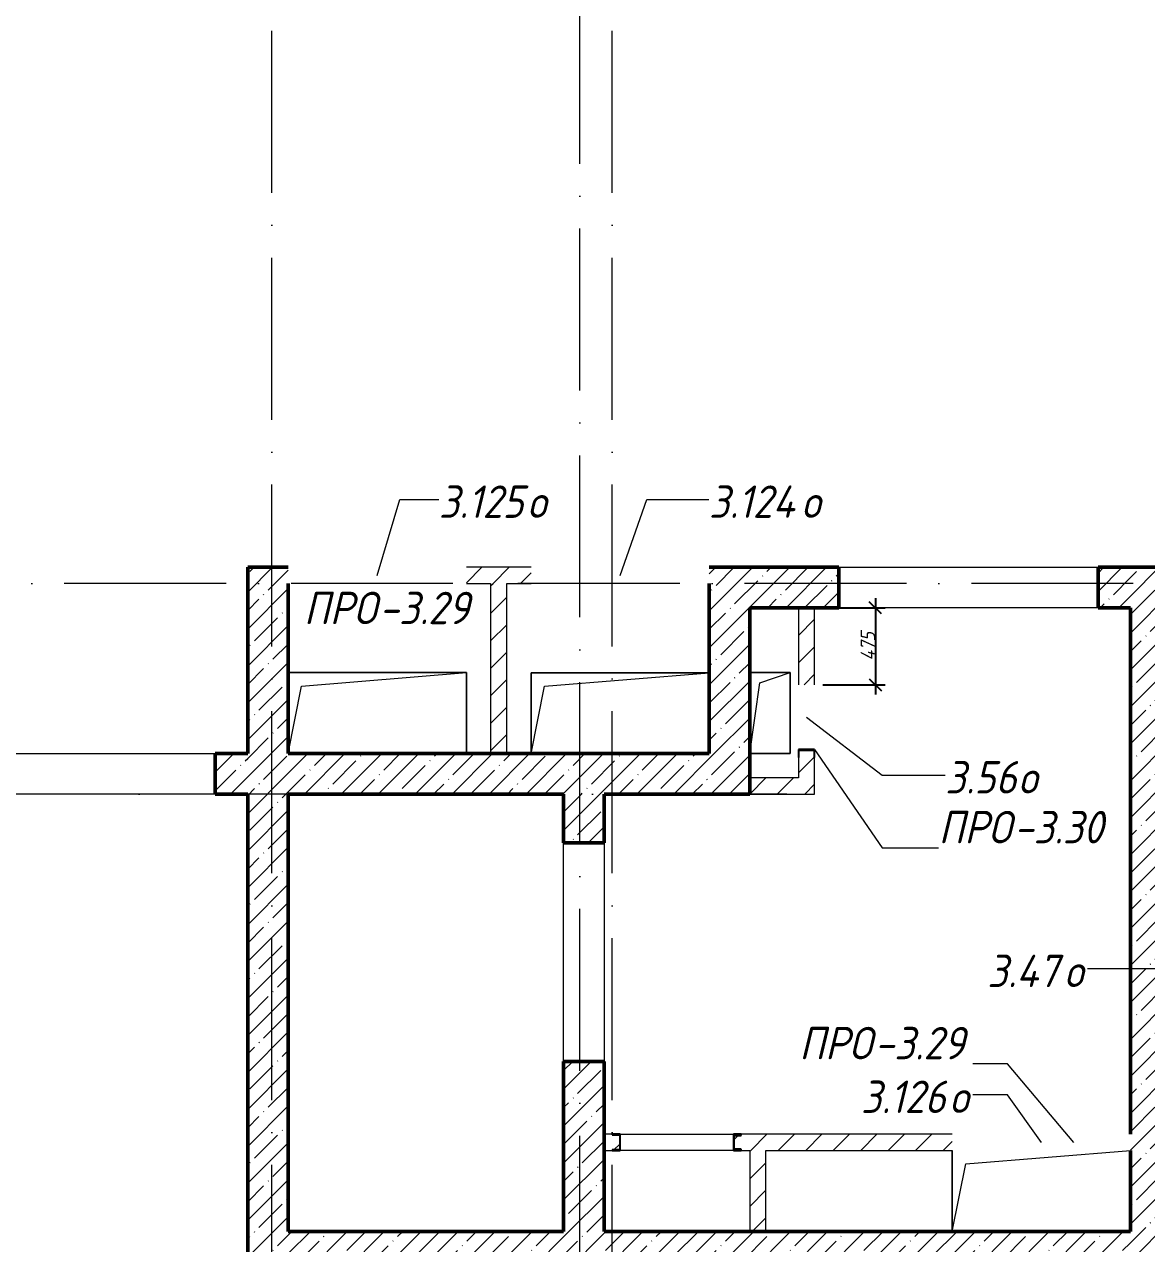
# Model space of a CAD drawing. Header units: millimetres. Extents: x -537608 to 253996, y -217170 to 186033.
# Drawn here: x -172464 to -165535, y 153546 to 161073 of the extents above; entities that cross this region are included whole.
import ezdxf

# ---------------------------------------------------------------- set-up
doc = ezdxf.new("R2010")
doc.units = ezdxf.units.MM
doc.linetypes.add('50_200_ШТРИХ_1Т_ш5_п1_п1_', pattern=[1400, 1000, -200, 0, -200])
for name, color, linetype, lineweight in [('A-____-____-DIMS', 7, 'Continuous', 9), ('A-FLOR-____-OTLN', 7, 'Continuous', 9), ('A-GENM-____-IDEN', 7, 'Continuous', 9), ('A-GENM-____-MCUT', 7, 'Continuous', 25), ('A-GENM-____-OTLN', 7, 'Continuous', 9), ('A-GENM-____-OTLN-1', 7, 'Continuous', 25), ('A-GLAZ-____-IDEN', 7, 'Continuous', 9), ('A-WALL-____-MCUT-2', 7, 'Continuous', 50), ('A-WALL-____-OTLN', 7, 'Continuous', 9), ('A-WALL-____-PATT-1', 7, 'Continuous', 9), ('A-WALL-FNSH-MCUT-1', 7, 'Continuous', 9), ('I-WALL-____-OTLN', 7, 'Continuous', 9), ('S-GRID-____-OTLN-1', 7, '50_200_ШТРИХ_1Т_ш5_п1_п1_', 9)]:
    doc.layers.add(name, color=color, linetype=linetype, lineweight=lineweight)
doc.styles.add('ISOCPEUR_I_11', font='isocpeui.ttf', dxfattribs={"width": 0.9, "height": 200})
doc.styles.add('ISOCPEUR_I_7', font='isocpeui.ttf', dxfattribs={"width": 0.9, "height": 90})
doc.dimstyles.new('ISO-1_8_0_9К_СРЕДНИЙ_Кладочные_1', dxfattribs={"dimscale": 304.8, "dimtxt": 89.638306, "dimasz": 0.246063, "dimexe": 0.19685, "dimexo": 0, "dimgap": 0, "dimtad": 1, "dimdec": 3, "dimrnd": 0.001, "dimdsep": 46, "dimtxsty": 'ISOCPEUR_I_7', "dimblk1": 'OBLIQUE', "dimblk2": 'OBLIQUE', "dimsah": 1, "dimcen": 0.09, "dimdle": 0.19685, "dimazin": 0, "dimtfac": 1, "dimtdec": 4, "dimtix": 1, "dimtmove": 0, "dimatfit": 3, "dimfxl": 1, "dimtvp": 1, "dimtolj": 1, "dimtzin": 0, "dimarcsym": 2})
pattern_1 = [(45, (-178684.97, 94540.11), (-84.85281, 84.85281), [])]
pattern_2 = [(45, (-178684.97, 94540.11), (-114.04925, 114.04925), []), (45, (-178570.92, 94540.11), (-114.04925, 114.04925), [201.612, -40.322, 3.353, -36.97])]

# ---------------------------------------------------------------- blocks, each defined once
blk = doc.blocks.new('154_Фахверк_СКБ_Швеллер - Тип_100_3960_зеркало-28515619-АР1_План отверстий 3 этажа в осях 1-64_Ю-ЯЯ')
at = {"layer": 'A-GENM-____-MCUT'}
for p, q in [((175, 50), (125, 50)), ((125, 50), (125, -50)), ((128, 47), (175, 47)), ((128, -47), (128, 47)), ((175, 47), (175, 50)), ((125, -50), (175, -50)), ((175, -47), (128, -47)), ((175, -50), (175, -47))]:
    blk.add_line(p, q, dxfattribs=at)
blk = doc.blocks.new('154_Стойка_СКБ_Швеллер - СМ-2180_100-28318692-АР1_План отверстий 3 этажа в осях 1-64_Ю-ЯЯ')
at = {"layer": 'A-GENM-____-MCUT'}
for p, q in [((171, 50), (125, 50)), ((125, 50), (125, -50)), ((129.5, 42.4), (171, 42.4)), ((129.5, -42.4), (129.5, 42.4)), ((171, 42.4), (171, 50)), ((125, -50), (171, -50)), ((171, -42.4), (129.5, -42.4)), ((171, -50), (171, -42.4))]:
    blk.add_line(p, q, dxfattribs=at)
blk = doc.blocks.new('AR_Отверстие прямоугольное _в плите_ - AR_Отверстие прямоугольное _в плите_-V187-АР1_План отверстий 3 этажа в осях 1-64_Ю-ЯЯ')
at = {"layer": 'A-GENM-____-OTLN'}
for p, q in [((-550, 250), (-550, -250)), ((-466.7, 166.7), (550, 250)), ((-550, -250), (-466.7, 166.7))]:
    blk.add_line(p, q, dxfattribs=at)
blk = doc.blocks.new('AR_Отверстие прямоугольное _в плите_ - AR_Отверстие прямоугольное _в плите_-V169-АР1_План отверстий 3 этажа в осях 1-64_Ю-ЯЯ')
at = {"layer": 'A-GENM-____-OTLN'}
for p, q in [((125, 250), (-125, 250)), ((-62.5, 187.5), (125, 250)), ((125, -250), (125, 250)), ((-125, -250), (-62.5, 187.5)), ((-125, -250), (125, -250))]:
    blk.add_line(p, q, dxfattribs=at)
blk = doc.blocks.new('AR_Отверстие прямоугольное _в плите_ - AR_Отверстие прямоугольное _в плите_-V201-АР1_План отверстий 3 этажа в осях 1-64_Ю-ЯЯ')
at = {"layer": 'A-GENM-____-OTLN'}
for p, q in [((550, 250), (-550, 250)), ((-550, 250), (-550, -249.7)), ((-466.7, 166.7), (550, 250)), ((-549.9, -249.7), (-466.7, 166.7))]:
    blk.add_line(p, q, dxfattribs=at)
blk = doc.blocks.new('AR_Отверстие прямоугольное _в плите_ - AR_Отверстие прямоугольное _в плите_-V207-АР1_План отверстий 3 этажа в осях 1-64_Ю-ЯЯ')
at = {"layer": 'A-GENM-____-OTLN'}
for p, q in [((550, 250), (-550, 250)), ((-466.7, 166.7), (550, 250)), ((550, -250), (550, 250)), ((-550, -250), (-466.7, 166.7))]:
    blk.add_line(p, q, dxfattribs=at)
blk = doc.blocks.new('_Oblique')
at = {"color": 0, "linetype": 'ByBlock', "lineweight": -2}
blk.add_line((-0.5, -0.5), (0.5, 0.5), dxfattribs=at)
blk = doc.blocks.new('*D1068')
at = {"layer": 'A-____-____-DIMS', "color": 0, "lineweight": -2, "transparency": 16777216}
for p, q in [((-167585, 157471.2), (-167149.8, 157471.2)), ((-167209.8, 157531.2), (-167209.8, 156936.2)), ((-167535, 156996.2), (-167149.8, 156996.2))]:
    blk.add_line(p, q, dxfattribs=at)
at = {"layer": 'Defpoints', "color": 0, "transparency": 16777216}
for p in [(-167585, 157471.2), (-167535, 156996.2), (-167209.8, 156996.2)]:
    blk.add_point(p, dxfattribs=at)
at = {"layer": 'A-____-____-DIMS', "color": 0, "lineweight": -2, "transparency": 16777216, "xscale": 75, "yscale": 75, "zscale": 75}
for p, rotation in [((-167209.8, 157471.2), 90), ((-167209.8, 156996.2), 270)]:
    blk.add_blockref('_Oblique', p, dxfattribs=dict(at, rotation=rotation))
at = {"layer": 'A-____-____-DIMS', "color": 0, "transparency": 16777216, "insert": (-167255.4, 157233.7), "char_height": 90, "width": 426.127, "attachment_point": 5, "rotation": 90, "style": 'ISOCPEUR_I_7'}
blk.add_mtext('\\A1;475', dxfattribs=at)

msp = doc.modelspace()

# ---------------------------------------------------------------- hatches: boundary and pattern name
at = {"layer": 'A-WALL-____-PATT-1'}
h = msp.add_hatch(dxfattribs=at)
h.set_pattern_fill('FP_12', color=256, style=0, pattern_type=2)
h.set_pattern_definition(pattern_2)
h.paths.add_polyline_path([(-170834.9702, 153371.1558), (-170834.9702, 157721.1558), (-171084.9702, 157721.1558), (-171084.9702, 153371.1558)], flags=0)
h = msp.add_hatch(dxfattribs=at)
h.set_pattern_fill('FP_7', color=256, style=0, pattern_type=2)
h.set_pattern_definition(pattern_1)
h.paths.add_polyline_path([(-169334.9702, 157621.1558), (-169334.9702, 157721.1558), (-169734.9702, 157721.1558), (-169734.9702, 157621.1558), (-169484.9702, 157621.1558)], flags=0)
h = msp.add_hatch(dxfattribs=at)
h.set_pattern_fill('FP_12', color=256, style=0, pattern_type=2)
h.set_pattern_definition(pattern_2)
h.paths.add_polyline_path([(-165634.9702, 157471.1558), (-165634.9702, 157721.1558), (-165834.9702, 157721.1558), (-165834.9702, 157471.1558)], flags=0)
h.paths.add_polyline_path([(-167434.9702, 157471.1558), (-167434.9702, 157721.1558), (-168234.9702, 157721.1558), (-168234.9702, 157471.1558), (-167984.9702, 157471.1558)], flags=0)
h = msp.add_hatch(dxfattribs=at)
h.set_pattern_fill('FP_12', color=256, style=0, pattern_type=2)
h.set_pattern_definition(pattern_2)
h.paths.add_polyline_path([(-165634.9702, 150221.1558), (-165384.9702, 150221.1558), (-165384.9702, 157721.1558), (-165634.9702, 157721.1558), (-165634.9702, 151763.5666)], flags=0)
h = msp.add_hatch(dxfattribs=at)
h.set_pattern_fill('FP_7', color=256, style=0, pattern_type=2)
h.set_pattern_definition(pattern_1)
h.paths.add_polyline_path([(-169484.9702, 156571.1558), (-169484.9702, 157621.1558), (-169584.9702, 157621.1558), (-169584.9702, 156571.1558)], flags=0)
h = msp.add_hatch(dxfattribs=at)
h.set_pattern_fill('FP_12', color=256, style=0, pattern_type=2)
h.set_pattern_definition(pattern_2)
h.paths.add_polyline_path([(-167984.9702, 156571.1558), (-167984.9702, 157471.1558), (-168234.9702, 157471.1558), (-168234.9702, 156571.1558), (-168094.2104, 156571.1558)], flags=0)
h = msp.add_hatch(dxfattribs=at)
h.set_pattern_fill('FP_7', color=256, style=0, pattern_type=2)
h.set_pattern_definition(pattern_1)
h.paths.add_polyline_path([(-167584.9702, 156321.1558), (-167584.9702, 156546.1558), (-167587.9702, 156546.1558), (-167587.9702, 156593.1558), (-167681.9702, 156593.1558), (-167681.9702, 156546.1558), (-167684.9702, 156546.1558), (-167684.9702, 156321.1558)], flags=0)
h.paths.add_polyline_path([(-167584.9702, 156996.1558), (-167584.9702, 157471.1558), (-167684.9702, 157471.1558), (-167684.9702, 156996.1558), (-167630.2083, 156996.1558)], flags=0)
h = msp.add_hatch(dxfattribs=at)
h.set_pattern_fill('FP_12', color=256, style=0, pattern_type=2)
h.set_pattern_definition(pattern_2)
h.paths.add_polyline_path([(-171084.9702, 156321.1558), (-171084.9702, 156571.1558), (-171284.9702, 156571.1558), (-171284.9702, 156321.1558)], flags=0)
h.paths.add_polyline_path([(-173134.9702, 156321.1558), (-172884.9702, 156321.1558), (-172884.9702, 156571.1558), (-173134.9702, 156571.1558)], flags=0)
h = msp.add_hatch(dxfattribs=at)
h.set_pattern_fill('FP_12', color=256, style=0, pattern_type=2)
h.set_pattern_definition(pattern_2)
h.paths.add_polyline_path([(-168094.2104, 156321.1558), (-167984.9702, 156321.1558), (-167984.9702, 156571.1558), (-170834.9702, 156571.1558), (-170834.9702, 156321.1558), (-168884.9702, 156321.1558)], flags=0)
h = msp.add_hatch(dxfattribs=at)
h.set_pattern_fill('FP_7', color=256, style=0, pattern_type=2)
h.set_pattern_definition(pattern_1)
h.paths.add_polyline_path([(-167684.9702, 156321.1558), (-167684.9702, 156421.1558), (-167984.9702, 156421.1558), (-167984.9702, 156321.1558)], flags=0)
h = msp.add_hatch(dxfattribs=at)
h.set_pattern_fill('FP_12', color=256, style=0, pattern_type=2)
h.set_pattern_definition(pattern_2)
h.paths.add_polyline_path([(-169134.9702, 153621.1558), (-168884.9702, 153621.1558), (-168884.9702, 154670.8083), (-169134.9702, 154670.8083)], flags=0)
h.paths.add_polyline_path([(-168884.9702, 156020.8083), (-168884.9702, 156321.1558), (-169134.9702, 156321.1558), (-169134.9702, 156020.8083)], flags=0)
h = msp.add_hatch(dxfattribs=at)
h.set_pattern_fill('FP_7', color=256, style=0, pattern_type=2)
h.set_pattern_definition(pattern_1)
h.paths.add_polyline_path([(-168834.9702, 154121.1558), (-168834.9702, 154124.1558), (-168787.9702, 154124.1558), (-168787.9702, 154218.1558), (-168834.9702, 154218.1558), (-168834.9702, 154221.1558), (-168884.9702, 154221.1558), (-168884.9702, 154121.1558)], flags=0)
h.paths.add_polyline_path([(-167884.9702, 154121.1558), (-166734.9702, 154121.1558), (-166734.9702, 154221.1558), (-168038.9702, 154221.1558), (-168038.9702, 154213.5558), (-168080.4702, 154213.5558), (-168080.4702, 154128.7558), (-168038.9702, 154128.7558), (-168038.9702, 154121.1558), (-167984.9702, 154121.1558)], flags=0)
h = msp.add_hatch(dxfattribs=at)
h.set_pattern_fill('FP_7', color=256, style=0, pattern_type=2)
h.set_pattern_definition(pattern_1)
h.paths.add_polyline_path([(-167884.9702, 153621.1558), (-167884.9702, 154121.1558), (-167984.9702, 154121.1558), (-167984.9702, 153621.1558)], flags=0)
h = msp.add_hatch(dxfattribs=at)
h.set_pattern_fill('FP_12', color=256, style=0, pattern_type=2)
h.set_pattern_definition(pattern_2)
h.paths.add_polyline_path([(-165634.9702, 153371.1558), (-165634.9702, 153621.1558), (-170834.9702, 153621.1558), (-170834.9702, 153371.1558), (-166326.7461, 153371.1558)], flags=0)

# ---------------------------------------------------------------- linework, layer by layer
at = {"layer": 'A-FLOR-____-OTLN'}
for p, q in [((-170834.9702, 157071.1558), (-169734.9702, 157071.1558)), ((-169734.9702, 157071.1558), (-169734.9702, 156571.1558)), ((-169334.9702, 157070.8083), (-168234.9702, 157070.8083)), ((-169334.9702, 156571.1558), (-169334.9702, 157070.8083)), ((-167984.9702, 157071.1558), (-167734.9702, 157071.1558)), ((-167734.9702, 157071.1558), (-167734.9702, 156571.1558)), ((-167734.9702, 156571.1558), (-167984.9702, 156571.1558)), ((-166734.9702, 153621.1558), (-166734.9702, 154121.1558))]:
    msp.add_line(p, q, dxfattribs=at)
at = {"layer": 'A-GENM-____-IDEN'}
for p, q in [((-167584.9702, 156596.1558), (-167167.5794, 155990.0627)), ((-167167.5794, 155990.0627), (-166819.4411, 155990.0627)), ((-166394.2217, 154656.7153), (-166607.7973, 154656.7153)), ((-165984.5649, 154171.1558), (-166394.2217, 154656.7153))]:
    msp.add_line(p, q, dxfattribs=at)
at = {"layer": 'A-GLAZ-____-IDEN'}
for p, q in [((-170284.9702, 157671.1558), (-170144.6412, 158138.9789)), ((-170144.6412, 158138.9789), (-169904.9951, 158138.9789)), ((-168784.9702, 157671.1558), (-168621.0297, 158138.9789)), ((-168621.0297, 158138.9789), (-168236.8985, 158138.9789)), ((-167634.9702, 156796.1558), (-167167.5794, 156437.4639)), ((-167167.5794, 156437.4639), (-166778.4874, 156437.4639)), ((-165183.3881, 155242.0114), (-165900.0882, 155242.0114)), ((-166394.2217, 154464.9217), (-166607.7973, 154464.9217)), ((-166184.9702, 154171.1558), (-166394.2217, 154464.9217))]:
    msp.add_line(p, q, dxfattribs=at)
at = {"layer": 'A-WALL-____-MCUT-2'}
for p, q in [((-170834.9702, 157721.1558), (-171084.9702, 157721.1558)), ((-171084.9702, 157721.1558), (-171084.9702, 156571.1558)), ((-167434.9702, 157721.1558), (-168234.9702, 157721.1558)), ((-167434.9702, 157471.1558), (-167434.9702, 157721.1558)), ((-165834.9702, 157721.1558), (-165834.9702, 157471.1558)), ((-165384.9702, 157721.1558), (-165834.9702, 157721.1558)), ((-170834.9702, 156571.1558), (-170834.9702, 157621.1558)), ((-168234.9702, 157621.1558), (-168234.9702, 156571.1558)), ((-167984.9702, 156321.1558), (-167984.9702, 157471.1558)), ((-167984.9702, 157471.1558), (-167434.9702, 157471.1558)), ((-165834.9702, 157471.1558), (-165634.9702, 157471.1558)), ((-165634.9702, 157471.1558), (-165634.9702, 154221.1558)), ((-171084.9702, 156571.1558), (-171284.9702, 156571.1558)), ((-171284.9702, 156571.1558), (-171284.9702, 156321.1558)), ((-168234.9702, 156571.1558), (-170834.9702, 156571.1558)), ((-171284.9702, 156321.1558), (-171084.9702, 156321.1558)), ((-171084.9702, 156321.1558), (-171084.9702, 153371.1558)), ((-170834.9702, 153621.1558), (-170834.9702, 156321.1558)), ((-170834.9702, 156321.1558), (-169134.9702, 156321.1558)), ((-169134.9702, 156321.1558), (-169134.9702, 156020.8083)), ((-168884.9702, 156020.8083), (-168884.9702, 156321.1558)), ((-168884.9702, 156321.1558), (-167984.9702, 156321.1558)), ((-169134.9702, 156020.8083), (-168884.9702, 156020.8083)), ((-168884.9702, 154670.8083), (-169134.9702, 154670.8083)), ((-169134.9702, 154670.8083), (-169134.9702, 153621.1558)), ((-168884.9702, 153621.1558), (-168884.9702, 154670.8083)), ((-165634.9702, 154121.1558), (-165634.9702, 153621.1558)), ((-169134.9702, 153621.1558), (-170834.9702, 153621.1558)), ((-165634.9702, 153621.1558), (-168884.9702, 153621.1558))]:
    msp.add_line(p, q, dxfattribs=at)
at = {"layer": 'A-WALL-____-OTLN'}
for p, q in [((-167434.9702, 157721.1558), (-165834.9702, 157721.1558)), ((-165834.9702, 157471.1558), (-167434.9702, 157471.1558)), ((-172884.9702, 156571.1558), (-171284.9702, 156571.1558)), ((-171284.9702, 156321.1558), (-172884.9702, 156321.1558)), ((-169134.9702, 154670.8083), (-169134.9702, 156020.8083)), ((-168884.9702, 156020.8083), (-168884.9702, 154670.8083))]:
    msp.add_line(p, q, dxfattribs=at)
at = {"layer": 'A-WALL-FNSH-MCUT-1'}
for p, q in [((-169334.9702, 157721.1558), (-169734.9702, 157721.1558)), ((-169734.9702, 157621.1558), (-169584.9702, 157621.1558)), ((-169584.9702, 157621.1558), (-169584.9702, 156571.1558)), ((-169484.9702, 157621.1558), (-169334.9702, 157621.1558)), ((-169484.9702, 156571.1558), (-169484.9702, 157621.1558)), ((-167684.9702, 157471.1558), (-167684.9702, 156996.1558)), ((-167584.9702, 156996.1558), (-167584.9702, 157471.1558)), ((-167684.9702, 156546.1558), (-167684.9702, 156421.1558)), ((-167584.9702, 156321.1558), (-167584.9702, 156546.1558)), ((-167684.9702, 156421.1558), (-167984.9702, 156421.1558)), ((-167984.9702, 156321.1558), (-167584.9702, 156321.1558)), ((-168834.9702, 154221.1558), (-168884.9702, 154221.1558)), ((-166734.9702, 154221.1558), (-168038.9702, 154221.1558)), ((-168884.9702, 154121.1558), (-168834.9702, 154121.1558)), ((-168038.9702, 154121.1558), (-167984.9702, 154121.1558)), ((-167984.9702, 154121.1558), (-167984.9702, 153621.1558)), ((-167884.9702, 154121.1558), (-166734.9702, 154121.1558)), ((-167884.9702, 153621.1558), (-167884.9702, 154121.1558)), ((-167984.9702, 153621.1558), (-167884.9702, 153621.1558))]:
    msp.add_line(p, q, dxfattribs=at)
at = {"layer": 'I-WALL-____-OTLN'}
for p, q in [((-168784.9702, 154221.1558), (-168084.9702, 154221.1558)), ((-168084.9702, 154121.1558), (-168784.9702, 154121.1558))]:
    msp.add_line(p, q, dxfattribs=at)
at = {"layer": 'S-GRID-____-OTLN-1'}
for p, q in [((-170934.9702, 147431.7016), (-170934.9702, 185432.9652)), ((-169034.9702, 147611.8109), (-169034.9702, 185432.9652)), ((-168834.9702, 147431.7016), (-168834.9702, 185168.7152)), ((-74610.5636, 157621.1558), (-183353.7404, 157621.1558)), ((-167755.5896, 156321.1558), (-183353.7404, 156321.1558))]:
    msp.add_line(p, q, dxfattribs=at)

# ---------------------------------------------------------------- block references
at = {"layer": 'A-GENM-____-OTLN'}
for name, p in [('AR_Отверстие прямоугольное _в плите_ - AR_Отверстие прямоугольное _в плите_-V207-АР1_План отверстий 3 этажа в осях 1-64_Ю-ЯЯ', (-170284.9702, 156821.1558)), ('AR_Отверстие прямоугольное _в плите_ - AR_Отверстие прямоугольное _в плите_-V201-АР1_План отверстий 3 этажа в осях 1-64_Ю-ЯЯ', (-168784.9702, 156820.8083)), ('AR_Отверстие прямоугольное _в плите_ - AR_Отверстие прямоугольное _в плите_-V169-АР1_План отверстий 3 этажа в осях 1-64_Ю-ЯЯ', (-167859.9702, 156821.1558)), ('AR_Отверстие прямоугольное _в плите_ - AR_Отверстие прямоугольное _в плите_-V187-АР1_План отверстий 3 этажа в осях 1-64_Ю-ЯЯ', (-166184.9702, 153871.1558))]:
    msp.add_blockref(name, p, dxfattribs=at)
at = {"layer": 'A-GENM-____-OTLN-1'}
for p, rotation in [((-167634.9702, 156721.1558), 269.9999999999999), ((-168659.9702, 154171.1558), 180)]:
    msp.add_blockref('154_Фахверк_СКБ_Швеллер - Тип_100_3960_зеркало-28515619-АР1_План отверстий 3 этажа в осях 1-64_Ю-ЯЯ', p, dxfattribs=dict(at, rotation=rotation))
msp.add_blockref('154_Стойка_СКБ_Швеллер - СМ-2180_100-28318692-АР1_План отверстий 3 этажа в осях 1-64_Ю-ЯЯ', (-168209.9702, 154171.1558), dxfattribs=at)

# ---------------------------------------------------------------- texts
at = {"layer": 'A-GENM-____-IDEN', "char_height": 200, "attachment_point": 1, "style": 'ISOCPEUR_I_11'}
for s, insert, width in [('ПРО', (-170737.894, 157570.2329), 562.784625), ('-3.29', (-170273.5503, 157570.2329), 707.088375), ('ПРО', (-166819.4411, 156217.1789), 562.784625), ('-3.30', (-166355.0973, 156217.1789), 707.088375), ('ПРО', (-167679.56, 154883.8315), 562.784625), ('-3.29', (-167215.2162, 154883.8315), 707.088375)]:
    msp.add_mtext(s, dxfattribs=dict(at, insert=insert, width=width))
at = {"layer": 'A-GLAZ-____-IDEN', "char_height": 200, "attachment_point": 1, "style": 'ISOCPEUR_I_11'}
for s, insert, width in [('3.125', (-169904.9951, 158226.5935), 663.79725), ('3.124', (-168236.8985, 158226.5935), 692.658), ('\\fISOCPEUR|b0|i1|c204|p34|;\\W.9;о', (-169357.3076, 158226.5935), 158.734125), ('\\fISOCPEUR|b0|i1|c204|p34|;\\W.9;о', (-167665.3985, 158226.5935), 158.734125), ('3.56', (-166778.4874, 156525.0785), 548.35425), ('\\fISOCPEUR|b0|i1|c204|p34|;\\W.9;о', (-166326.0499, 156525.0785), 158.734125), ('3.47', (-166518.9387, 155329.626), 577.215), ('\\fISOCPEUR|b0|i1|c204|p34|;\\W.9;о', (-166042.6887, 155329.626), 158.734125), ('3.126', (-167298.6529, 154552.5363), 663.79725), ('\\fISOCPEUR|b0|i1|c204|p34|;\\W.9;о', (-166750.9654, 154552.5363), 158.734125)]:
    msp.add_mtext(s, dxfattribs=dict(at, insert=insert, width=width))

# ---------------------------------------------------------------- dimensions: what is measured, and where the dimension line sits
at = {"layer": 'A-____-____-DIMS'}
dim = msp.add_linear_dim(base=(-167209.8023, 156996.1558), p1=(-167584.9702, 157471.1558), p2=(-167534.9702, 156996.1558), angle=90, dimstyle='ISO-1_8_0_9К_СРЕДНИЙ_Кладочные_1', override={"dimpost": '<>', "dimfxl": 477.624329}, dxfattribs=at)
dim.commit()
dim.dimension.update_dxf_attribs({"geometry": '*D1068', "text_midpoint": (-167255.3818, 157233.6558)})

doc.saveas('drawing.dxf')
